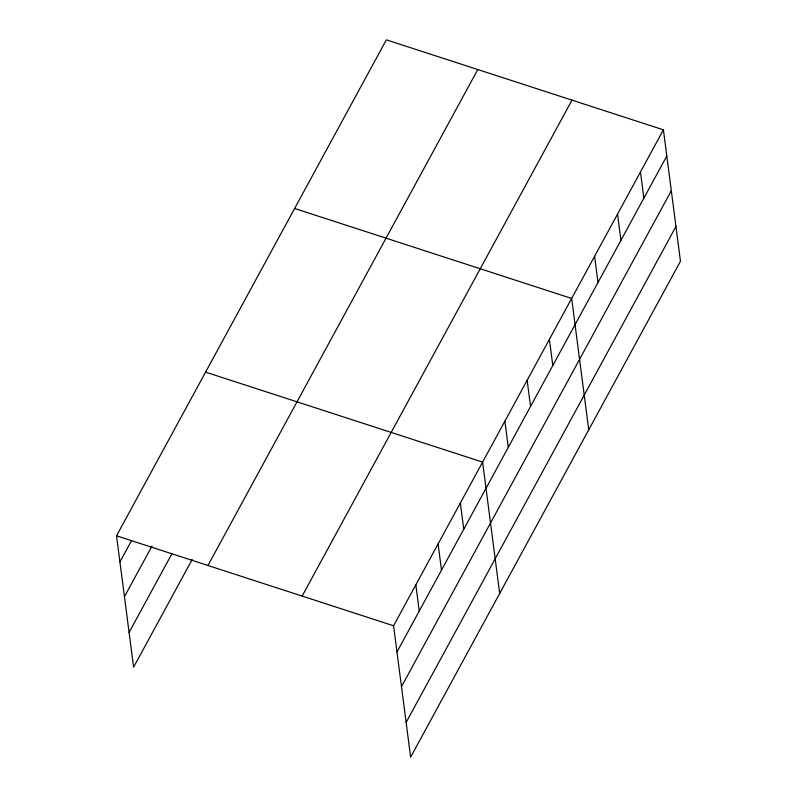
<?xml version="1.0" encoding="UTF-8"?>
<svg xmlns="http://www.w3.org/2000/svg" width="797" height="797" viewBox="0 0 797 797"><rect width="100%" height="100%" fill="white"/><g stroke="black" fill="none" stroke-linecap="round" stroke-linejoin="round"><path stroke-width="1.2" d="M192.177 559.504L133.597 667.179L116.531 535.803L386.366 39.85L663.403 129.821L680.469 261.197L410.634 757.15L393.569 625.765L663.403 129.821M119.929 561.975L131.644 540.446M124.442 596.694L151.968 546.084M129.084 632.459L171.853 553.865M207.957 565.491L477.792 69.538M302.153 596.076L571.987 100.133M396.976 651.946L666.81 156.003M401.479 686.665L671.313 190.712M406.131 722.431L675.966 226.487M294.621 208.475L571.658 298.447L588.724 429.822M205.576 372.139L482.613 462.111L499.679 593.486M116.531 535.803L393.569 625.765M640.469 171.973L643.866 198.154M617.536 214.134L620.933 240.305M594.602 256.285L597.999 282.467M549.402 339.363L552.799 365.534M527.136 380.279L530.543 406.45M504.88 421.195L508.277 447.366M460.357 503.027L463.754 529.198M438.091 543.943L441.498 570.114M415.835 584.859L419.232 611.03"/></g></svg>
